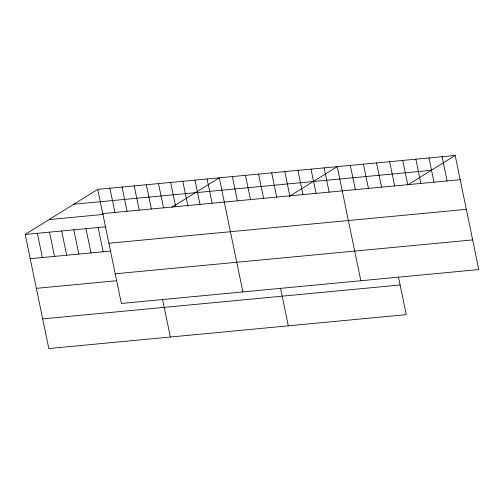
<?xml version="1.0" encoding="UTF-8"?>
<svg xmlns="http://www.w3.org/2000/svg" width="504" height="504" viewBox="0 0 504 504"><rect width="100%" height="100%" fill="white"/><g stroke="black" fill="none" stroke-linecap="round" stroke-linejoin="round"><path stroke-width="0.76" d="M398.462 276.992L406.262 314.647L48.825 348.548L25.2 234.448L97.738 189.353L455.175 155.453L478.8 269.552L121.37 303.452L97.738 189.353M171.896 207.276L219.265 177.83L242.897 291.923M289.233 196.472L337.22 166.641L360.845 280.741M407.805 184.905L455.175 155.453M73.805 204.233L431.235 170.339M102.759 213.595L460.19 179.695M49.14 219.568L103.068 214.452M25.2 234.448L105.714 226.813M108.902 243.249L466.332 209.349M30.221 258.691L110.729 251.055M115.227 273.798L472.658 239.898M36.364 288.345L116.871 280.709M42.689 318.893L400.119 284.993M442.065 156.7L447.086 180.942M428.961 157.941L433.982 182.183M415.857 159.182L420.871 183.424M402.746 160.43L407.767 184.666M389.642 161.671L394.664 185.913M376.538 162.912L381.56 187.154M363.428 164.159L368.449 188.395M350.324 165.4L355.345 189.643M324.116 167.882L329.131 192.125M311.006 169.13L316.027 193.372M297.902 170.371L302.923 194.613M284.798 171.612L289.819 195.854M271.688 172.859L276.709 197.096M258.584 174.101L263.605 198.343M280.507 288.181L288.307 325.83M245.48 175.342L250.501 199.584M232.376 176.589L237.39 200.825M207.113 178.983L212.134 203.225M194.96 180.136L199.981 204.378M182.807 181.289L187.828 205.525M170.654 182.442L175.676 206.678M158.502 183.595L163.523 207.831M146.349 184.748L151.37 208.984M162.559 299.363L170.352 337.019M134.196 185.894L139.217 210.137M122.044 187.047L127.065 211.289M109.891 188.2L114.912 212.442M98.116 227.531L103.137 251.773M85.963 228.684L90.985 252.926M73.811 229.837L78.832 254.079M61.658 230.989L66.679 255.232M49.505 232.142L54.526 256.385M37.353 233.295L42.374 257.538"/></g></svg>
